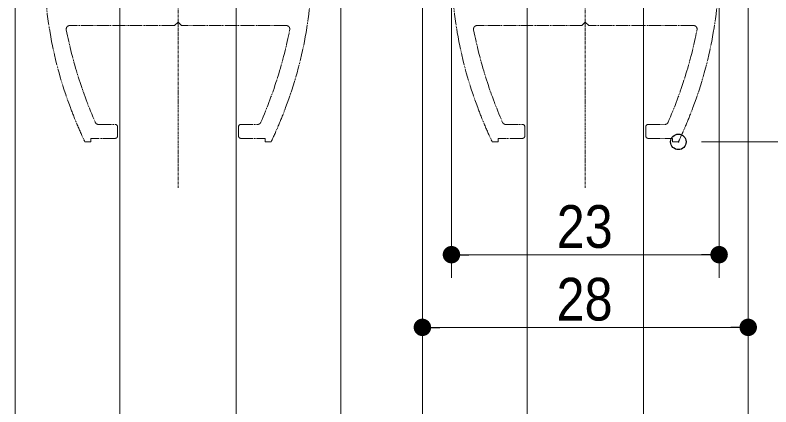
# Model space of a CAD drawing. Units: millimetres, scale not verified. Extents: x -4547 to 4547, y -2284 to 2284.
# Drawn here: x 641.8 to 1128.9, y -306.2 to -53.6 of the extents above; entities that cross this region are included whole.
import ezdxf
from ezdxf.enums import TextEntityAlignment as Align

# ---------------------------------------------------------------- set-up
doc = ezdxf.new("R2010")
doc.units = ezdxf.units.MM
doc.header["$LTSCALE"] = 20
doc.header["$PDMODE"] = 32
doc.header["$PDSIZE"] = 10
doc.linetypes.add('USER1', pattern=[10.5, 8, -0.5, 0.5, -0.5, 0.5, -0.5])
doc.linetypes.add('USER2', pattern=[2.91, 1.76, -0.4, 0.35, -0.4])
for name, color, linetype, lineweight in [('0-1_3一般', 7, 'Continuous', 15), ('0-3_0', 7, 'Continuous', 25), ('0-5_2寸法-1', 7, 'Continuous', 15)]:
    doc.layers.add(name, color=color, linetype=linetype, lineweight=lineweight)
doc.layers.add('0-4_Defpoints', color=7, linetype='Continuous')
doc.styles.add('ＭＳ Ｐゴシック', font='')
doc.styles.get('ＭＳ Ｐゴシック').set_extended_font_data('MS PGothic')

# ---------------------------------------------------------------- blocks, each defined once
blk = doc.blocks.new('グループ-49')
at = {"layer": '0-1_3一般', "linetype": 'USER2'}
for p, q in [((41747.6, 7200.1), (41747.6, -3299.9)), ((46997.6, 7200.1), (46997.6, -3299.9))]:
    blk.add_line(p, q, dxfattribs=at)
at = {"layer": '0-1_3一般', "linetype": 'USER1'}
for p, q in [((46997.6, -1161), (46952.6, -1206)), ((47042.6, -1206), (46997.6, -1161)), ((41702.6, -1206), (40351.7, -1206)), ((46952.6, -1206), (45601.7, -1206)), ((48393.4, -1206), (47042.6, -1206)), ((40721.5, -2481), (40937.6, -2481)), ((40967.6, -2511), (40967.6, -2631)), ((42527.6, -2511), (42527.6, -2631)), ((42557.6, -2481), (42773.6, -2481)), ((45971.5, -2481), (46187.6, -2481)), ((46217.6, -2511), (46217.6, -2631)), ((47777.6, -2511), (47777.6, -2631)), ((47807.6, -2481), (48023.6, -2481)), ((40622.6, -2706), (40547.6, -2706)), ((40622.6, -2661), (40622.6, -2706)), ((40937.6, -2661), (40622.6, -2661)), ((47807.6, -2661), (48122.6, -2661)), ((48122.6, -2661), (48122.6, -2706)), ((48122.6, -2706), (48197.6, -2706))]:
    blk.add_line(p, q, dxfattribs=at)
for points in [[(43143.4, -1206), (41792.6, -1206), (41747.6, -1161), (41702.6, -1206)], [(42557.6, -2661), (42872.6, -2661), (42872.6, -2706), (42947.6, -2706)], [(46187.6, -2661), (45872.6, -2661), (45872.6, -2706), (45797.6, -2706)]]:
    blk.add_lwpolyline(points, dxfattribs=at)
for centre, radius, start, end in [((45272.6, -411.3), 5250, 180, 190.33161), ((38222.6, -411.3), 5250, 349.66839, 0), ((50522.6, -411.3), 5250, 180, 190.33161), ((43472.6, -411.3), 5250, 349.66839, 0), ((40351.7, -1251), 45, 140.55619, 191.11238), ((45974.3, -146.6), 5775, 191.11238, 197.33091), ((40351.7, -1251), 45, 90, 140.55619), ((37520.8, -146.6), 5775, 342.66909, 348.88762), ((43143.4, -1251), 45, 39.44381, 90), ((43143.4, -1251), 45, 348.88762, 39.44381), ((45601.7, -1251), 45, 140.55619, 191.11238), ((51224.3, -146.6), 5775, 191.11238, 197.33091), ((45601.7, -1251), 45, 90, 140.55619), ((42770.8, -146.6), 5775, 342.66909, 348.88762), ((48393.4, -1251), 45, 39.44381, 90), ((48393.4, -1251), 45, 348.88762, 39.44381), ((45272.6, -411.3), 5250, 190.33161, 200.66323), ((38222.6, -411.3), 5250, 339.33677, 349.66839), ((50522.6, -411.3), 5250, 190.33161, 200.66323), ((43472.6, -411.3), 5250, 339.33677, 349.66839), ((45974.3, -146.6), 5775, 197.33091, 203.54944), ((37520.8, -146.6), 5775, 336.45056, 342.66909), ((51224.3, -146.6), 5775, 197.33091, 203.54944), ((42770.8, -146.6), 5775, 336.45056, 342.66909), ((45974.3, -146.6), 6000, 200.66323, 202.95637), ((37520.8, -146.6), 6000, 337.04363, 339.33677), ((51224.3, -146.6), 6000, 200.66323, 202.95637), ((42770.8, -146.6), 6000, 337.04363, 339.33677), ((45974.3, -146.6), 6000, 202.95637, 205.2495), ((40721.5, -2436), 45, 203.54944, 236.77472), ((40721.5, -2436), 45, 236.77472, 270), ((40937.6, -2511), 30, 45, 90), ((40937.6, -2511), 30, 0, 45), ((42557.6, -2511), 30, 135, 180), ((42557.6, -2511), 30, 90, 135), ((42773.6, -2436), 45, 270, 303.22528), ((42773.6, -2436), 45, 303.22528, 336.45056), ((37520.8, -146.6), 6000, 334.7505, 337.04363), ((51224.3, -146.6), 6000, 202.95637, 205.2495), ((45971.5, -2436), 45, 203.54944, 236.77472), ((45971.5, -2436), 45, 236.77472, 270), ((46187.6, -2511), 30, 45, 90), ((46187.6, -2511), 30, 0, 45), ((47807.6, -2511), 30, 135, 180), ((47807.6, -2511), 30, 90, 135), ((48023.6, -2436), 45, 270, 303.22528), ((48023.6, -2436), 45, 303.22528, 336.45056), ((42770.8, -146.6), 6000, 334.7505, 337.04363), ((40937.6, -2631), 30, 270, 315), ((40937.6, -2631), 30, 315, 0), ((42557.6, -2631), 30, 180, 225), ((42557.6, -2631), 30, 225, 270), ((46187.6, -2631), 30, 270, 315), ((46187.6, -2631), 30, 315, 0), ((47807.6, -2631), 30, 180, 225), ((47807.6, -2631), 30, 225, 270)]:
    blk.add_arc(centre, radius, start, end, dxfattribs=at)
blk = doc.blocks.new('グループ-57')
at = {"layer": '0-1_3一般'}
for p, q in [((39647.6, -31971.3), (39647.6, 7044)), ((40997.6, -31971.3), (40997.6, 7044)), ((42497.6, 7044), (42497.6, -31971.3)), ((43847.6, 7044), (43847.6, -31971.3)), ((44897.6, -31971.3), (44897.6, 7044)), ((46247.6, -31971.3), (46247.6, 7044)), ((47747.6, 7044), (47747.6, -31971.3)), ((49097.6, 7044), (49097.6, -31971.3))]:
    blk.add_line(p, q, dxfattribs=at)
blk = doc.blocks.new('グループ-64')
at = {"layer": '0-1_3一般'}
for name in ['グループ-49', 'グループ-57']:
    blk.add_blockref(name, (0, 0), dxfattribs=at)
blk = doc.blocks.new('_Dot')
at = {"layer": '0-3_0'}
blk.add_line((-10, 0), (-20, 0), dxfattribs=at)
for points in [[(0, 0), (-5.36, 8.44), (-4.26, 9.05)], [(0, 0), (-4.26, 9.05), (-3.09, 9.51)], [(0, 0), (-3.09, 9.51), (-1.87, 9.82)], [(0, 0), (-1.87, 9.82), (-0.63, 9.98)], [(0, 0), (-0.63, 9.98), (0.63, 9.98)], [(0, 0), (0.63, 9.98), (1.87, 9.82)], [(0, 0), (1.87, 9.82), (3.09, 9.51)], [(0, 0), (3.09, 9.51), (4.26, 9.05)], [(0, 0), (4.26, 9.05), (5.36, 8.44)], [(0, 0), (-10, 0), (-9.92, 1.25)], [(0, 0), (-9.92, -1.25), (-10, 0)], [(0, 0), (-9.92, 1.25), (-9.69, 2.49)], [(0, 0), (-9.69, -2.49), (-9.92, -1.25)], [(0, 0), (-9.69, 2.49), (-9.3, 3.68)], [(0, 0), (-9.3, -3.68), (-9.69, -2.49)], [(0, 0), (-9.3, 3.68), (-8.76, 4.82)], [(0, 0), (-8.76, -4.82), (-9.3, -3.68)], [(0, 0), (-8.76, 4.82), (-8.09, 5.88)], [(0, 0), (-8.09, -5.88), (-8.76, -4.82)], [(0, 0), (-8.09, 5.88), (-7.29, 6.85)], [(0, 0), (-7.29, -6.85), (-8.09, -5.88)], [(0, 0), (-7.29, 6.85), (-6.37, 7.71)], [(0, 0), (-6.37, -7.71), (-7.29, -6.85)], [(0, 0), (-6.37, 7.71), (-5.36, 8.44)], [(0, 0), (-5.36, -8.44), (-6.37, -7.71)], [(0, 0), (-4.26, -9.05), (-5.36, -8.44)], [(0, 0), (-3.09, -9.51), (-4.26, -9.05)], [(0, 0), (-1.87, -9.82), (-3.09, -9.51)], [(0, 0), (-0.63, -9.98), (-1.87, -9.82)], [(0, 0), (0.63, -9.98), (-0.63, -9.98)], [(0, 0), (5.36, 8.44), (6.37, 7.71)], [(0, 0), (6.37, 7.71), (7.29, 6.85)], [(0, 0), (7.29, 6.85), (8.09, 5.88)], [(0, 0), (8.09, 5.88), (8.76, 4.82)], [(0, 0), (8.76, 4.82), (9.3, 3.68)], [(0, 0), (9.3, 3.68), (9.69, 2.49)], [(0, 0), (9.69, 2.49), (9.92, 1.25)], [(0, 0), (9.92, 1.25), (10, 0)], [(0, 0), (1.87, -9.82), (0.63, -9.98)], [(0, 0), (3.09, -9.51), (1.87, -9.82)], [(0, 0), (4.26, -9.05), (3.09, -9.51)], [(0, 0), (5.36, -8.44), (4.26, -9.05)], [(0, 0), (6.37, -7.71), (5.36, -8.44)], [(0, 0), (7.29, -6.85), (6.37, -7.71)], [(0, 0), (8.09, -5.88), (7.29, -6.85)], [(0, 0), (8.76, -4.82), (8.09, -5.88)], [(0, 0), (9.3, -3.68), (8.76, -4.82)], [(0, 0), (9.69, -2.49), (9.3, -3.68)], [(0, 0), (9.92, -1.25), (9.69, -2.49)], [(0, 0), (10, 0), (9.92, -1.25)]]:
    blk.add_solid(points, dxfattribs=at)

msp = doc.modelspace()

# ---------------------------------------------------------------- linework, layer by layer
at = {"layer": '0-4_Defpoints'}
for p in [(1069.25, -135.3), (1095.5, -208.06), (904.25, -254.94), (1114.25, -254.94)]:
    msp.add_point(p, dxfattribs=at)
at = {"layer": '0-5_2寸法-1'}
for p, q in [((923, -35.56), (923, -223.06)), ((1095.5, -35.56), (1095.5, -223.06)), ((1084.25, -135.3), (1305.13, -135.3)), ((934.26, -208.06), (1084.25, -208.06)), ((904.25, -239.94), (904.45, -239.94)), ((1114.25, -239.94), (1114.45, -239.94)), ((1103, -254.94), (915.51, -254.94))]:
    msp.add_line(p, q, dxfattribs=at)

# ---------------------------------------------------------------- block references
at = {"layer": '0-1_3一般', "xscale": 0.05, "yscale": 0.05}
msp.add_blockref('グループ-64', (-1340.62, 0), dxfattribs=at)
at = {"layer": '0-5_2寸法-1', "xscale": 0.5627563, "yscale": 0.5627563, "rotation": 180}
for p in [(923, -208.06), (904.25, -254.94)]:
    msp.add_blockref('_Dot', p, dxfattribs=at)
at = {"layer": '0-5_2寸法-1', "xscale": 0.5627563, "yscale": 0.5627563}
for p in [(1095.5, -208.06), (1114.25, -254.94)]:
    msp.add_blockref('_Dot', p, dxfattribs=at)

# ---------------------------------------------------------------- texts
at = {"layer": '0-5_2寸法-1', "style": 'ＭＳ Ｐゴシック', "width": 0.9}
for s, p in [('23', (990.81, -211.95)), ('28', (990.73, -258.82))]:
    msp.add_text(s, height=27.57, dxfattribs=at).set_placement(p, align=Align.BOTTOM_LEFT)

doc.saveas('drawing.dxf')
